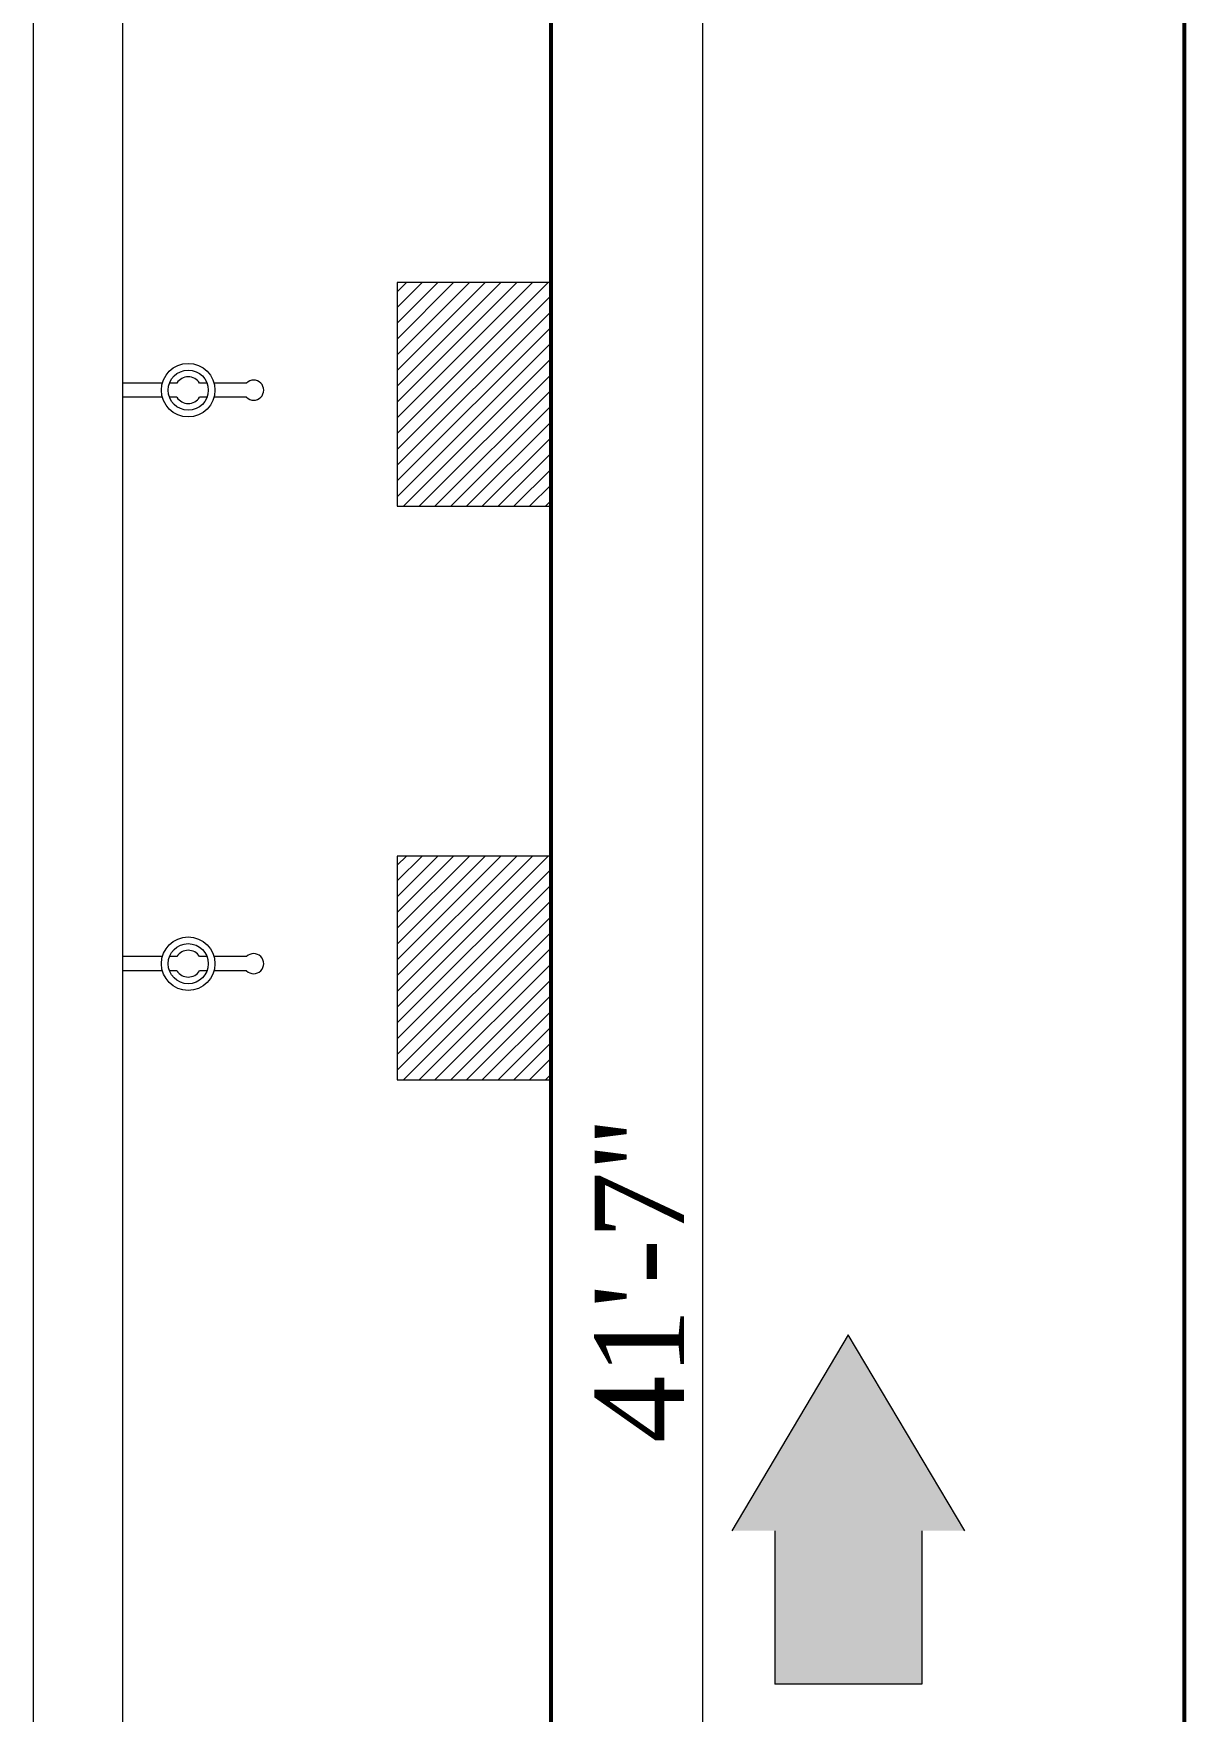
# Model space of a CAD drawing. Header units: inches. Extents: x -250485 to 735580, y -140410 to 288049.
# Drawn here: x 45419.6 to 45484.1, y 21415 to 21509.1 of the extents above; entities that cross this region are included whole.
import ezdxf

# ---------------------------------------------------------------- set-up
doc = ezdxf.new("R2010")
doc.units = ezdxf.units.IN
doc.header["$MEASUREMENT"] = 0
doc.header["$PDMODE"] = 35
doc.layers.get('0').update_dxf_attribs({"lineweight": 0})
doc.layers.get('Defpoints').update_dxf_attribs({"lineweight": 0})
for name, color, linetype, lineweight in [('dia sp', 170, 'Continuous', 0), ('evacuation plan', 162, 'Continuous', 13), ('HATCH', 252, 'Continuous', 0), ('Layer1', 134, 'Continuous', 0), ('Stair', 171, 'Continuous', 0), ('wall', 7, 'Continuous', 0), ('WALL (I)', 7, 'Continuous', 0)]:
    doc.layers.add(name, color=color, linetype=linetype, lineweight=lineweight)
doc.styles.add('REG', font='times.ttf')
doc.dimstyles.new('Dim-Pres', dxfattribs={"dimtxt": 5.5, "dimasz": 2, "dimexe": 1.5, "dimexo": 1.5, "dimgap": 1, "dimtad": 3, "dimdec": 0, "dimzin": 3, "dimdsep": 46, "dimlunit": 4, "dimtxsty": 'REG', "dimblk": 'point', "dimcen": 2, "dimclrd": 256, "dimclre": 256, "dimclrt": 7, "dimadec": 0, "dimazin": 0, "dimtfac": 0.75, "dimtdec": 0, "dimtmove": 1, "dimatfit": 3, "dimldrblk": 'point', "dimfxl": 0, "dimtolj": 1, "dimtzin": 0, "dimlwd": -1, "dimlwe": -1, "dimarcsym": 1})

# ---------------------------------------------------------------- blocks, each defined once
blk = doc.blocks.new('TGH')
at = {"layer": 'Stair', "linetype": 'Continuous'}
for p, q in [((67647.34269902314, -30194.15705281909), (67645.86164357584, -30194.15705281909)), ((67647.88333610701, -30194.15705281909), (67647.60543807433, -30194.15705281909)), ((67649.0078492854, -30194.15705281909), (67648.72995125268, -30194.15705281909)), ((67650.48741982352, -30194.15705281909), (67649.27058833657, -30194.15705281909)), ((67647.34269902314, -30194.68925841386), (67645.86164357584, -30194.68925841386)), ((67647.88333610701, -30194.68925841386), (67647.60543807433, -30194.68925841386)), ((67649.0078492854, -30194.68925841386), (67648.72995125268, -30194.68925841386)), ((67650.48741982349, -30194.68925841386), (67649.27058833657, -30194.68925841386))]:
    blk.add_line(p, q, dxfattribs=at)
for radius in [1, 0.75]:
    blk.add_circle((67648.30664367985, -30194.42315561648), radius, dxfattribs=at)
for centre, radius, start, end in [((67648.30664367985, -30194.42315561648), 0.5, 32.15459945935383, 147.8454005406462), ((67650.75164378386, -30194.42315561648), 0.375, 225.2029861401353, 134.7970138598647), ((67648.30664367985, -30194.42315561648), 0.5, 212.1545994593538, 327.8454005406462)]:
    blk.add_arc(centre, radius, start, end, dxfattribs=at)
blk = doc.blocks.new('hfev')
at = {"layer": 'evacuation plan'}
h = blk.add_hatch(color=60, dxfattribs=at)
h.dxf.hatch_style = 1
h.paths.add_polyline_path([(40299.06013279775, 13041.13714451433), (40287.1843532685, 13021.1588123658), (40310.935912327, 13021.1588123658)])
h.paths.add_polyline_path([(40306.54383744636, 13021.1588123658), (40291.57642814914, 13021.1588123658), (40291.57642814914, 13005.53081568079), (40306.54383744636, 13005.53081568079)])
at = {"layer": 'evacuation plan', "color": 9, "true_color": 0xafd9aa}
for p, q in [((40287.1843532685, 13021.1588123658), (40299.06013279775, 13041.13714451433)), ((40299.06013279775, 13041.13714451433), (40310.935912327, 13021.1588123658)), ((40291.57642814914, 13021.1588123658), (40291.57642814914, 13005.53081568079)), ((40306.54383744636, 13021.1588123658), (40306.54383744636, 13005.53081568079)), ((40291.57642814914, 13005.53081568079), (40306.54383744636, 13005.53081568079))]:
    blk.add_line(p, q, dxfattribs=at)
blk = doc.blocks.new('dot')
at = {"color": 4}
for p, q in [((0, 1.5), (0, -1.5)), ((-1.5, 0), (1.5, 0))]:
    blk.add_line(p, q, dxfattribs=at)
at = {"color": 6, "const_width": 0.5}
blk.add_lwpolyline([(-0.25, 0, 1), (0.25, 0, 1)], format="xyb", close=True, dxfattribs=at)
blk = doc.blocks.new('point')
blk.add_blockref('dot', (0, 0))
blk = doc.blocks.new('*D828')
at = {"layer": 'Defpoints', "color": 0, "ltscale": 30, "transparency": 16777216}
for p in [(45448.56734631895, 21688.46433871157), (45457.06734631895, 21688.46433871157), (45448.56734631895, 21189.96433871157)]:
    blk.add_point(p, dxfattribs=at)
at = {"layer": 'Layer1', "ltscale": 30, "transparency": 16777216}
for p, q in [((45453.06734631895, 21688.46433871157), (45458.56734631895, 21688.46433871157)), ((45457.06734631895, 21191.96433871157), (45457.06734631895, 21686.46433871157)), ((45453.06734631895, 21189.96433871157), (45458.56734631895, 21189.96433871157))]:
    blk.add_line(p, q, dxfattribs=at)
at = {"layer": 'Layer1', "ltscale": 30, "transparency": 16777216, "xscale": 2, "yscale": 2, "zscale": 2}
for p, rotation in [((45457.06734631895, 21688.46433871157), 90), ((45457.06734631895, 21189.96433871157), 270)]:
    blk.add_blockref('point', p, dxfattribs=dict(at, rotation=rotation))
at = {"layer": 'Layer1', "color": 7, "ltscale": 30, "transparency": 16777216, "insert": (45453.5168776816, 21439.21433871158), "char_height": 5, "attachment_point": 5, "rotation": 90, "style": 'REG'}
blk.add_mtext('\\A1;41\'-7"', dxfattribs=at)

msp = doc.modelspace()

# ---------------------------------------------------------------- hatches: boundary and pattern name
at = {"layer": 'dia sp', "ltscale": 30}
h = msp.add_hatch(dxfattribs=at)
h.set_pattern_fill('ANSI31', scale=5, style=0)
h.set_pattern_definition([(45, (36555.62682707637, 23208.93205172275), (-0.4419417382415922, 0.4419417382415923), [])])
h.paths.add_polyline_path([(45439.94488112369, 21495.11847826094), (45439.94488112369, 21482.58008014569), (45448.56734631897, 21482.58008014569), (45448.56734631897, 21495.11847826094)])
h = msp.add_hatch(dxfattribs=at)
h.set_pattern_fill('ANSI31', scale=5, style=0)
h.set_pattern_definition([(45, (36555.62682707637, 23176.78694067335), (-0.4419417382415922, 0.4419417382415923), [])])
h.paths.add_polyline_path([(45439.94488112369, 21462.97336721153), (45439.94488112369, 21450.43496909627), (45448.56734631897, 21450.43496909627), (45448.56734631897, 21462.97336721153)])

# ---------------------------------------------------------------- linework, layer by layer
at = {"layer": 'dia sp', "color": 7, "ltscale": 30}
for points in [[(45448.56734631897, 21495.11847826094), (45439.94488112369, 21495.11847826094), (45439.94488112369, 21482.58008014569), (45448.56734631897, 21482.58008014569)], [(45448.56734631897, 21462.97336721153), (45439.94488112369, 21462.97336721153), (45439.94488112369, 21450.43496909627), (45448.56734631897, 21450.43496909627)]]:
    msp.add_lwpolyline(points, close=True, dxfattribs=at)
at = {"layer": 'wall', "color": 75, "lineweight": 53, "ltscale": 100000}
for p, q in [((45448.56734631895, 21189.96433871157), (45448.56734631895, 21688.46433871157)), ((45484.06734631895, 21234.34450421194), (45484.06734631895, 21633.96433871157))]:
    msp.add_line(p, q, dxfattribs=at)
at = {"layer": 'WALL (I)', "color": 7, "ltscale": 30}
for p, q in [((45419.56734631898, 21184.96433871157), (45419.56734631895, 21693.46433871157)), ((45424.56734631897, 21189.96433871157), (45424.5673463189, 21688.46433871157))]:
    msp.add_line(p, q, dxfattribs=at)

# ---------------------------------------------------------------- block references
at = {"layer": 'evacuation plan', "color": 11, "true_color": 0xf27172, "xscale": -0.5499328878868255, "yscale": 0.5499328878868255, "zscale": 0.5499328876488784}
msp.add_blockref('hfev', (67627.005589168, 14264.38781306026), dxfattribs=at)
at = {"layer": 'HATCH', "color": 7, "xscale": 1.5, "yscale": 1.5, "zscale": 1.5}
for p in [(-56044.22511904483, 66780.7195568173), (-56044.22511904483, 66748.5744457679)]:
    msp.add_blockref('TGH', p, dxfattribs=at)

# ---------------------------------------------------------------- dimensions: what is measured, and where the dimension line sits
at = {"layer": 'Layer1', "ltscale": 30}
dim = msp.add_linear_dim(base=(45457.06734631895, 21688.46433871157), p1=(45448.56734631895, 21189.96433871157), p2=(45448.56734631895, 21688.46433871157), angle=90, dimstyle='Dim-Pres', override={"dimtxt": 5, "dimfxl": 4, "dimfxlon": 1}, dxfattribs=at)
dim.commit()
dim.dimension.update_dxf_attribs({"geometry": '*D828', "text_midpoint": (45453.5168776816, 21439.21433871158)})

doc.saveas('drawing.dxf')
